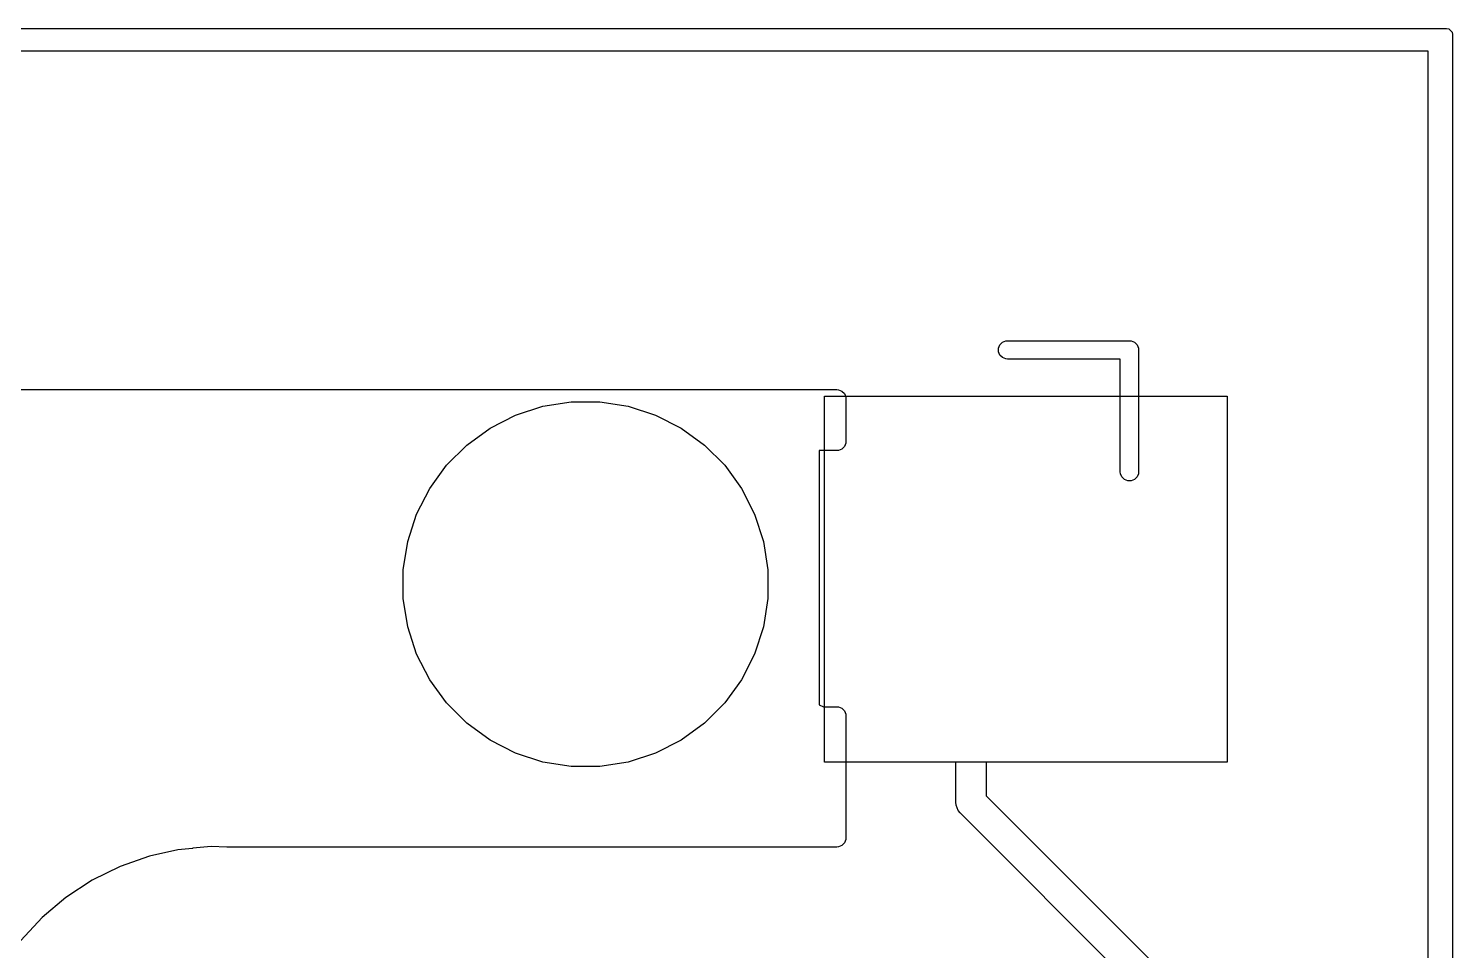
# Model space of a CAD drawing. Header units: millimetres. Extents: x 14 to 286, y -133 to -45.
# Drawn here: x 50.22 to 61.9, y -55.09 to -47.53 of the extents above; entities that cross this region are included whole.
import ezdxf

# ---------------------------------------------------------------- set-up
doc = ezdxf.new("R2010")
doc.units = ezdxf.units.MM
for name, color, linetype, true_color in [('B.Cu', 153, 'CONTINUOUS', 0x4d7fc4), ('B.Mask', 4, 'CONTINUOUS', 0x02ffee), ('B.Paste', 132, 'CONTINUOUS', 0x00c2c2), ('B.Silkscreen', 31, 'CONTINUOUS', 0xe8b2a7), ('F.Mask', 201, 'CONTINUOUS', 0xd864ff), ('User.Drawings', 9, 'CONTINUOUS', 0xc2c2c2)]:
    doc.layers.add(name, color=color, linetype=linetype, true_color=true_color)

msp = doc.modelspace()

# ---------------------------------------------------------------- linework, layer by layer
at = {"layer": 'B.Cu', "linetype": 'CONTINUOUS'}
for p, q in [((56.7525, -53.545), (56.7525, -50.545)), ((56.7525, -50.545), (60.0525, -50.545)), ((60.0525, -50.545), (60.0525, -53.545)), ((57.8275, -53.545), (56.7525, -53.545)), ((57.8275, -53.8717), (57.8275, -53.545)), ((60.0525, -53.545), (58.0775, -53.545)), ((58.0775, -53.545), (58.0775, -53.819923)), ((58.0775, -53.819923), (61.097389, -56.839812)), ((57.829902, -53.896086), (57.8275, -53.8717)), ((57.848566, -53.941146), (57.829902, -53.896086)), ((57.848571, -53.941151), (57.848566, -53.941146)), ((57.864112, -53.960088), (57.848571, -53.941151)), ((60.884, -56.979976), (57.864112, -53.960088))]:
    msp.add_line(p, q, dxfattribs=at)
at = {"layer": 'B.Mask', "linetype": 'CONTINUOUS'}
for p, q in [((56.7525, -53.545), (56.7525, -50.545)), ((56.7525, -50.545), (60.0525, -50.545)), ((60.0525, -50.545), (60.0525, -53.545)), ((54.218475, -50.699181), (54.442332, -50.626445)), ((54.442332, -50.626445), (54.674811, -50.589624)), ((54.674811, -50.589624), (54.910189, -50.589624)), ((54.910189, -50.589624), (55.142668, -50.626445)), ((55.142668, -50.626445), (55.366525, -50.699181)), ((54.008752, -50.80604), (54.218475, -50.699181)), ((55.366525, -50.699181), (55.576248, -50.80604)), ((53.818328, -50.944391), (54.008752, -50.80604)), ((55.576248, -50.80604), (55.766672, -50.944391)), ((53.651891, -51.110828), (53.818328, -50.944391)), ((55.766672, -50.944391), (55.933109, -51.110828)), ((53.51354, -51.301252), (53.651891, -51.110828)), ((55.933109, -51.110828), (56.07146, -51.301252)), ((53.406681, -51.510975), (53.51354, -51.301252)), ((56.07146, -51.301252), (56.178319, -51.510975)), ((53.333945, -51.734832), (53.406681, -51.510975)), ((56.178319, -51.510975), (56.251055, -51.734832)), ((53.297124, -51.967311), (53.333945, -51.734832)), ((56.251055, -51.734832), (56.287876, -51.967311)), ((53.297124, -52.202689), (53.297124, -51.967311)), ((56.287876, -51.967311), (56.287876, -52.202689)), ((53.333945, -52.435168), (53.297124, -52.202689)), ((56.287876, -52.202689), (56.251055, -52.435168)), ((53.406681, -52.659025), (53.333945, -52.435168)), ((56.251055, -52.435168), (56.178319, -52.659025)), ((53.51354, -52.868748), (53.406681, -52.659025)), ((56.178319, -52.659025), (56.07146, -52.868748)), ((53.651891, -53.059172), (53.51354, -52.868748)), ((56.07146, -52.868748), (55.933109, -53.059172)), ((53.818328, -53.225609), (53.651891, -53.059172)), ((55.933109, -53.059172), (55.766672, -53.225609)), ((54.008752, -53.36396), (53.818328, -53.225609)), ((55.766672, -53.225609), (55.576248, -53.36396)), ((54.218475, -53.470819), (54.008752, -53.36396)), ((55.576248, -53.36396), (55.366525, -53.470819)), ((54.442332, -53.543555), (54.218475, -53.470819)), ((55.366525, -53.470819), (55.142668, -53.543555)), ((54.674811, -53.580376), (54.442332, -53.543555)), ((54.910189, -53.580376), (54.674811, -53.580376)), ((55.142668, -53.543555), (54.910189, -53.580376)), ((60.0525, -53.545), (56.7525, -53.545))]:
    msp.add_line(p, q, dxfattribs=at)
at = {"layer": 'B.Paste', "linetype": 'CONTINUOUS'}
for p, q in [((56.7525, -53.545), (56.7525, -50.545)), ((56.7525, -50.545), (60.0525, -50.545)), ((60.0525, -50.545), (60.0525, -53.545)), ((60.0525, -53.545), (56.7525, -53.545))]:
    msp.add_line(p, q, dxfattribs=at)
at = {"layer": 'B.Silkscreen', "linetype": 'CONTINUOUS'}
for p, q in [((48.452499, -50.49), (56.8525, -50.49)), ((56.8525, -50.49), (56.867132, -50.491441)), ((56.867132, -50.491441), (56.894168, -50.50264)), ((56.894168, -50.50264), (56.91486, -50.523332)), ((56.91486, -50.523332), (56.926059, -50.550368)), ((56.926059, -50.550368), (56.9275, -50.565)), ((56.9275, -50.565), (56.9275, -50.915)), ((56.9275, -50.915), (56.926059, -50.929632)), ((56.8525, -50.99), (56.7075, -50.99)), ((56.7075, -50.99), (56.7075, -53.075462)), ((56.867132, -50.988559), (56.8525, -50.99)), ((56.894168, -50.97736), (56.867132, -50.988559)), ((56.91486, -50.956668), (56.894168, -50.97736)), ((56.926059, -50.929632), (56.91486, -50.956668)), ((56.7075, -53.075462), (56.742596, -53.09)), ((56.742596, -53.09), (56.8525, -53.09)), ((56.8525, -53.09), (56.867132, -53.091441)), ((56.867132, -53.091441), (56.894168, -53.10264)), ((56.894168, -53.10264), (56.91486, -53.123332)), ((56.91486, -53.123332), (56.926059, -53.150368)), ((56.926059, -53.150368), (56.9275, -53.165)), ((56.9275, -53.165), (56.9275, -54.165)), ((56.926059, -54.179632), (56.91486, -54.206668)), ((56.9275, -54.165), (56.926059, -54.179632)), ((51.448468, -54.263667), (51.216278, -54.314227)), ((51.567391, -54.251621), (51.448468, -54.263667)), ((51.571741, -54.249969), (51.567391, -54.251621)), ((51.722115, -54.236062), (51.571741, -54.249969)), ((51.850254, -54.239966), (51.722115, -54.236062)), ((51.850733, -54.239826), (51.850254, -54.239966)), ((51.8525, -54.24), (51.850733, -54.239826)), ((56.8525, -54.24), (51.8525, -54.24)), ((56.867132, -54.238559), (56.8525, -54.24)), ((56.894168, -54.22736), (56.867132, -54.238559)), ((56.91486, -54.206668), (56.894168, -54.22736)), ((50.974265, -54.398904), (50.744376, -54.512444)), ((51.216278, -54.314227), (50.974265, -54.398904)), ((50.744376, -54.512444), (50.530038, -54.653154)), ((50.530038, -54.653154), (50.334446, -54.818936)), ((50.334446, -54.818936), (50.160515, -55.007319))]:
    msp.add_line(p, q, dxfattribs=at)
at = {"layer": 'F.Mask', "linetype": 'CONTINUOUS'}
for p, q in [((54.218475, -50.699181), (54.442332, -50.626445)), ((54.442332, -50.626445), (54.674811, -50.589624)), ((54.674811, -50.589624), (54.910189, -50.589624)), ((54.910189, -50.589624), (55.142668, -50.626445)), ((55.142668, -50.626445), (55.366525, -50.699181)), ((54.008752, -50.80604), (54.218475, -50.699181)), ((55.366525, -50.699181), (55.576248, -50.80604)), ((53.818328, -50.944391), (54.008752, -50.80604)), ((55.576248, -50.80604), (55.766672, -50.944391)), ((53.651891, -51.110828), (53.818328, -50.944391)), ((55.766672, -50.944391), (55.933109, -51.110828)), ((53.51354, -51.301252), (53.651891, -51.110828)), ((55.933109, -51.110828), (56.07146, -51.301252)), ((53.406681, -51.510975), (53.51354, -51.301252)), ((56.07146, -51.301252), (56.178319, -51.510975)), ((53.333945, -51.734832), (53.406681, -51.510975)), ((56.178319, -51.510975), (56.251055, -51.734832)), ((53.297124, -51.967311), (53.333945, -51.734832)), ((56.251055, -51.734832), (56.287876, -51.967311)), ((53.297124, -52.202689), (53.297124, -51.967311)), ((56.287876, -51.967311), (56.287876, -52.202689)), ((53.333945, -52.435168), (53.297124, -52.202689)), ((56.287876, -52.202689), (56.251055, -52.435168)), ((53.406681, -52.659025), (53.333945, -52.435168)), ((56.251055, -52.435168), (56.178319, -52.659025)), ((53.51354, -52.868748), (53.406681, -52.659025)), ((56.178319, -52.659025), (56.07146, -52.868748)), ((53.651891, -53.059172), (53.51354, -52.868748)), ((56.07146, -52.868748), (55.933109, -53.059172)), ((53.818328, -53.225609), (53.651891, -53.059172)), ((55.933109, -53.059172), (55.766672, -53.225609)), ((54.008752, -53.36396), (53.818328, -53.225609)), ((55.766672, -53.225609), (55.576248, -53.36396)), ((54.218475, -53.470819), (54.008752, -53.36396)), ((55.576248, -53.36396), (55.366525, -53.470819)), ((54.442332, -53.543555), (54.218475, -53.470819)), ((55.366525, -53.470819), (55.142668, -53.543555)), ((54.674811, -53.580376), (54.442332, -53.543555)), ((54.910189, -53.580376), (54.674811, -53.580376)), ((55.142668, -53.543555), (54.910189, -53.580376))]:
    msp.add_line(p, q, dxfattribs=at)
at = {"layer": 'User.Drawings', "linetype": 'CONTINUOUS'}
for p, q in [((42.851716, -47.530009), (61.851716, -47.530009)), ((61.851716, -47.530009), (61.87085, -47.533815)), ((61.87085, -47.533815), (61.89791, -47.560875)), ((61.89791, -47.560875), (61.901716, -47.580009)), ((61.901716, -47.580009), (61.901716, -66.580009)), ((61.7025, -47.715), (42.901716, -47.715)), ((61.7025, -66.530009), (61.7025, -47.715)), ((58.210832, -50.10264), (58.237868, -50.091441)), ((58.237868, -50.091441), (58.2525, -50.09)), ((58.2525, -50.09), (59.2525, -50.09)), ((59.2525, -50.09), (59.267132, -50.091441)), ((59.267132, -50.091441), (59.294168, -50.10264)), ((58.178941, -50.150368), (58.19014, -50.123332)), ((58.178941, -50.179632), (58.178941, -50.150368)), ((58.19014, -50.206668), (58.178941, -50.179632)), ((58.19014, -50.123332), (58.210832, -50.10264)), ((58.210832, -50.22736), (58.19014, -50.206668)), ((59.294168, -50.10264), (59.31486, -50.123332)), ((59.31486, -50.123332), (59.326059, -50.150368)), ((59.326059, -50.150368), (59.3275, -50.165)), ((59.3275, -50.165), (59.3275, -51.165)), ((58.237868, -50.238559), (58.210832, -50.22736)), ((58.2525, -50.24), (58.237868, -50.238559)), ((59.1775, -50.24), (58.2525, -50.24)), ((59.1775, -51.165), (59.1775, -50.24)), ((59.178941, -51.179632), (59.1775, -51.165)), ((59.19014, -51.206668), (59.178941, -51.179632)), ((59.210832, -51.22736), (59.19014, -51.206668)), ((59.237868, -51.238559), (59.210832, -51.22736)), ((59.267132, -51.238559), (59.237868, -51.238559)), ((59.294168, -51.22736), (59.267132, -51.238559)), ((59.31486, -51.206668), (59.294168, -51.22736)), ((59.326059, -51.179632), (59.31486, -51.206668)), ((59.3275, -51.165), (59.326059, -51.179632))]:
    msp.add_line(p, q, dxfattribs=at)

doc.saveas('drawing.dxf')
